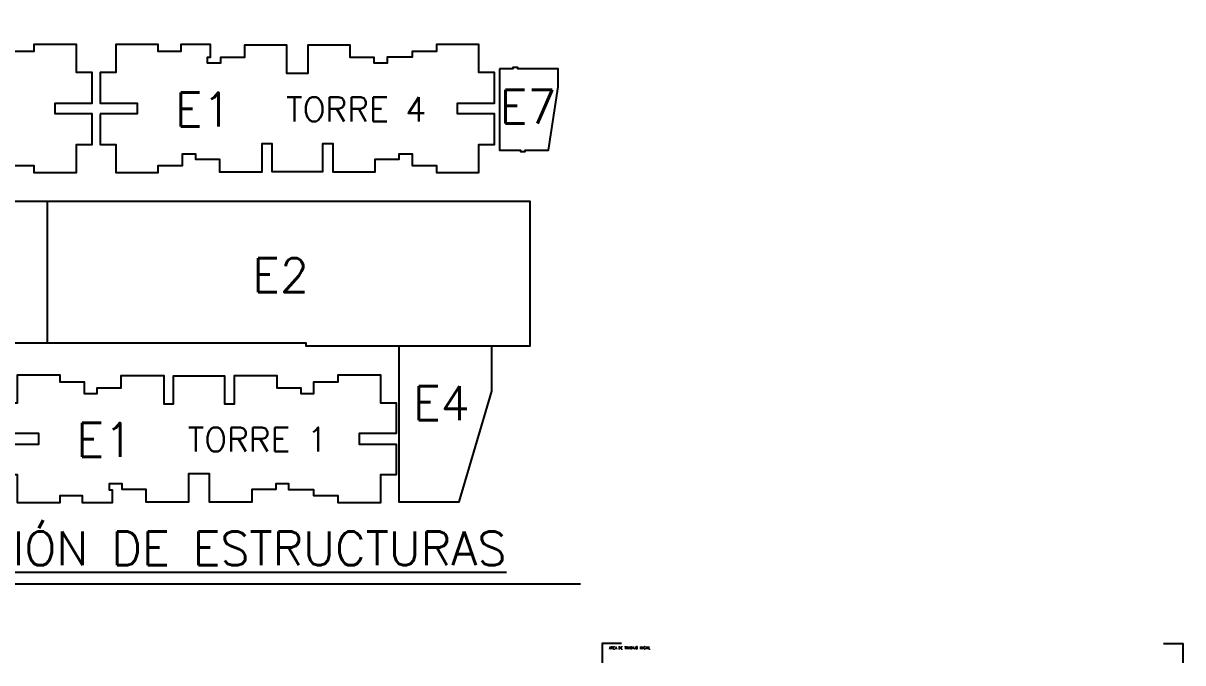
# Model space of a CAD drawing. Header units: millimetres. Extents: x -103 to 209, y -46 to 105.
# Drawn here: x -37.5 to 82.3, y 38.6 to 104.7 of the extents above; entities that cross this region are included whole.
import ezdxf
from ezdxf.enums import TextEntityAlignment as Align

# ---------------------------------------------------------------- set-up
doc = ezdxf.new("R2010")
doc.units = ezdxf.units.MM
doc.header["$LTSCALE"] = 0.01
for name, color, linetype in [('FC_BORDES', 4, 'Continuous'), ('FC_HATCH 254', 254, 'Continuous'), ('FC_R-140 @ 1000', 2, 'Continuous'), ('FC_R-200', 5, 'Continuous'), ('FC_R-200 @ 1000', 5, 'Continuous'), ('FC_R-80', 11, 'Continuous')]:
    doc.layers.add(name, color=color, linetype=linetype)
doc.layers.add('FC_HOJA', color=230, linetype='Continuous', plot=False)
doc.layers.add('FC_TEXTO NO IMPRIMIR', color=252, linetype='Continuous', plot=False)
doc.styles.add('FC_TEXT', font='romans.shx', dxfattribs={"height": 0.002})
doc.styles.add('FC_TEXT1', font='romans.shx')

# ---------------------------------------------------------------- blocks, each defined once
blk = doc.blocks.new('*U204')
at = {"layer": 'FC_R-200', "color": 4, "ltscale": 1.5}
blk.add_lwpolyline([(-0.06151, 0), (0.06151, 0)], dxfattribs=at)
at = {"layer": 'FC_R-200', "ltscale": 1.5, "style": 'FC_TEXT1'}
blk.add_attdef('%%UTÍTULO', text='', height=0.0035, dxfattribs=at).set_placement((0, 0.00366), align=Align.MIDDLE_CENTER)
at = {"layer": 'FC_R-80', "ltscale": 1.5, "style": 'FC_TEXT1'}
blk.add_attdef('ESCALA', text='', height=0.002, dxfattribs=at).set_placement((-0.06099, -0.0017), align=Align.MIDDLE_LEFT)
blk = doc.blocks.new('MatachoE6')
at = {"layer": 'FC_HATCH 254', "ltscale": 0.6}
h = blk.add_hatch(color=256, dxfattribs=at)
h.dxf.hatch_style = 1
h.paths.add_polyline_path([(21.01, 25.04), (21.01, 13.42), (12.64, 13.42), (3.35, 19.36), (3.9, 37.61), (16.2, 37.61), (16.2, 25.04)])
at = {"layer": 'FC_BORDES'}
for points in [[(28.25, 46.76), (28.25, 45.72), (31.51, 45.72), (31.51, 60.61), (15.61, 60.61), (10.04, 52.65), (10.04, 46.76)], [(31.81, 51.25), (31.81, 48.08), (33.43, 48.08), (33.43, 45.19), (37.81, 45.19), (37.81, 45.91), (40.31, 45.91), (40.31, 47.13), (41.67, 47.13), (41.67, 46.55), (44.14, 46.55), (44.14, 45.26), (48.53, 45.26), (48.53, 48.18), (49.54, 48.18), (49.54, 45.3), (54.82, 45.3), (54.82, 48.18), (55.84, 48.18), (55.84, 45.26), (60.22, 45.26), (60.22, 46.55), (62.69, 46.55), (62.69, 47.13), (64.05, 47.13), (64.05, 45.91), (66.55, 45.91), (66.55, 45.19), (70.94, 45.19), (70.94, 48.08), (72.55, 48.08), (72.55, 51.25), (68.73, 51.25), (68.73, 52.35), (72.55, 52.35), (72.55, 55.52), (70.94, 55.52), (70.94, 58.41), (66.55, 58.41), (66.55, 57.69), (64.05, 57.69), (64.05, 57.09), (61.47, 57.09), (61.47, 56.47), (60.11, 56.47), (60.11, 57.05), (57.64, 57.05), (57.64, 58.34), (53.26, 58.34), (53.26, 55.42), (51.11, 55.42), (51.11, 58.34), (46.72, 58.34), (46.72, 57.05), (44.25, 57.05), (44.25, 56.47), (42.89, 56.47), (42.89, 57.09), (43.22, 57.09), (43.22, 58.41), (40.16, 58.41), (40.16, 57.69), (37.81, 57.69), (37.81, 58.41), (33.43, 58.41), (33.43, 55.52), (31.81, 55.52), (31.81, 52.35), (35.63, 52.35), (35.63, 51.25)], [(73.39, 51.25), (73.39, 48.08), (75.01, 48.08), (75.01, 45.19), (79.39, 45.19), (79.39, 45.91), (81.89, 45.91), (81.89, 47.13), (83.25, 47.13), (83.25, 46.55), (85.72, 46.55), (85.72, 45.26), (90.11, 45.26), (90.11, 48.18), (91.12, 48.18), (91.12, 45.3), (96.4, 45.3), (96.4, 48.18), (97.42, 48.18), (97.42, 45.26), (101.8, 45.26), (101.8, 46.55), (104.27, 46.55), (104.27, 47.13), (105.63, 47.13), (105.63, 45.91), (108.13, 45.91), (108.13, 45.19), (112.52, 45.19), (112.52, 48.08), (114.13, 48.08), (114.13, 51.25), (110.31, 51.25), (110.31, 52.35), (114.13, 52.35), (114.13, 55.52), (112.52, 55.52), (112.52, 58.41), (108.13, 58.41), (108.13, 57.69), (105.63, 57.69), (105.63, 57.09), (103.05, 57.09), (103.05, 56.47), (101.69, 56.47), (101.69, 57.05), (99.22, 57.05), (99.22, 58.34), (94.84, 58.34), (94.84, 55.42), (92.69, 55.42), (92.69, 58.34), (88.3, 58.34), (88.3, 57.05), (85.83, 57.05), (85.83, 56.47), (84.47, 56.47), (84.47, 57.09), (84.8, 57.09), (84.8, 58.41), (81.74, 58.41), (81.74, 57.69), (79.39, 57.69), (79.39, 58.41), (75.01, 58.41), (75.01, 55.52), (73.39, 55.52), (73.39, 52.35), (77.21, 52.35), (77.21, 51.25)], [(114.66, 55.89), (114.66, 47.51), (116.81, 47.51), (116.81, 47.36), (117.31, 47.36), (117.31, 47.51), (119.72, 47.51), (120.7, 54.03), (120.7, 55.89), (116.54, 55.89), (116.54, 56.04), (116.04, 56.04), (116.04, 55.89)], [(14.6, 46.55), (14.6, 40.2), (4, 40.2), (3.96, 49.96), (9.82, 49.96), (9.86, 46.55)], [(67.9, 42.24), (67.9, 27.54), (17.21, 27.54), (17.21, 32.91), (19.26, 32.91), (19.26, 37.86), (15.05, 37.86), (15.05, 44.5), (19.66, 44.5), (19.66, 42.24)], [(67.95, 42.24), (117.77, 42.24), (117.77, 27.24), (94.67, 27.24), (94.67, 27.54), (67.95, 27.54)], [(21.01, 25.04), (21.01, 13.42), (12.64, 13.42), (3.35, 19.36), (3.9, 37.61), (16.2, 37.61), (16.2, 25.04)], [(104.25, 27.24), (104.25, 11.17), (110.47, 11.17), (113.87, 22.6), (113.87, 27.24)], [(21.65, 18.23), (21.65, 21.4), (23.27, 21.4), (23.27, 24.29), (27.65, 24.29), (27.65, 23.57), (30.15, 23.57), (30.15, 22.35), (31.51, 22.35), (31.51, 22.93), (33.98, 22.93), (33.98, 24.22), (38.37, 24.22), (38.37, 21.3), (39.38, 21.3), (39.38, 24.18), (44.66, 24.18), (44.66, 21.3), (45.68, 21.3), (45.68, 24.22), (50.06, 24.22), (50.06, 22.93), (52.53, 22.93), (52.53, 22.35), (53.89, 22.35), (53.89, 23.57), (56.39, 23.57), (56.39, 24.29), (60.78, 24.29), (60.78, 21.4), (62.39, 21.4), (62.39, 18.23), (58.57, 18.23), (58.57, 17.13), (62.39, 17.13), (62.39, 13.96), (60.78, 13.96), (60.78, 11.07), (56.39, 11.07), (56.39, 11.79), (53.89, 11.79), (53.89, 12.39), (51.31, 12.39), (51.31, 13.01), (49.95, 13.01), (49.95, 12.43), (47.48, 12.43), (47.48, 11.14), (43.1, 11.14), (43.1, 14.06), (40.95, 14.06), (40.95, 11.14), (36.56, 11.14), (36.56, 12.43), (34.09, 12.43), (34.09, 13.01), (32.73, 13.01), (32.73, 12.39), (33.06, 12.39), (33.06, 11.07), (30, 11.07), (30, 11.79), (27.65, 11.79), (27.65, 11.07), (23.27, 11.07), (23.27, 13.96), (21.65, 13.96), (21.65, 17.13), (25.47, 17.13), (25.47, 18.23)], [(63.23, 18.23), (63.23, 21.4), (64.85, 21.4), (64.85, 24.29), (69.23, 24.29), (69.23, 23.57), (71.73, 23.57), (71.73, 22.35), (73.09, 22.35), (73.09, 22.93), (75.56, 22.93), (75.56, 24.22), (79.95, 24.22), (79.95, 21.3), (80.96, 21.3), (80.96, 24.18), (86.24, 24.18), (86.24, 21.3), (87.26, 21.3), (87.26, 24.22), (91.64, 24.22), (91.64, 22.93), (94.11, 22.93), (94.11, 22.35), (95.47, 22.35), (95.47, 23.57), (97.97, 23.57), (97.97, 24.29), (102.36, 24.29), (102.36, 21.4), (103.97, 21.4), (103.97, 18.23), (100.15, 18.23), (100.15, 17.13), (103.97, 17.13), (103.97, 13.96), (102.36, 13.96), (102.36, 11.07), (97.97, 11.07), (97.97, 11.79), (95.47, 11.79), (95.47, 12.39), (92.89, 12.39), (92.89, 13.01), (91.53, 13.01), (91.53, 12.43), (89.06, 12.43), (89.06, 11.14), (84.68, 11.14), (84.68, 14.06), (82.53, 14.06), (82.53, 11.14), (78.14, 11.14), (78.14, 12.43), (75.67, 12.43), (75.67, 13.01), (74.31, 13.01), (74.31, 12.39), (74.64, 12.39), (74.64, 11.07), (71.58, 11.07), (71.58, 11.79), (69.23, 11.79), (69.23, 11.07), (64.85, 11.07), (64.85, 13.96), (63.23, 13.96), (63.23, 17.13), (67.05, 17.13), (67.05, 18.23)]]:
    blk.add_lwpolyline(points, close=True, dxfattribs=at)
at = {"layer": 'FC_R-200', "xscale": 1000, "yscale": 1000, "zscale": 1000}
blk.add_blockref('*U204', (61.51, 2.7), dxfattribs=at).add_auto_attribs({'%%UTÍTULO': '%%UESQUEMA DE LOCALIZACIÓN DE ESTRUCTURAS', 'ESCALA': 'ESC. 1:1000'})
at = {"layer": 'FC_R-140 @ 1000', "char_height": 2.5, "attachment_point": 5, "style": 'FC_TEXT'}
for s, insert in [('TORRE 3', (57.02, 51.72)), ('TORRE 4', (99.83, 51.72)), ('TORRE 2', (46.86, 17.6)), ('TORRE 1', (89.66, 17.6))]:
    blk.add_mtext(s, dxfattribs=dict(at, insert=insert))
at = {"layer": 'FC_R-200 @ 1000', "char_height": 3.5, "attachment_point": 5, "style": 'FC_TEXT'}
for s, insert in [('E5', (21.36, 51.81)), ('E1', (41.23, 51.69)), ('E1', (84.04, 51.69)), ('E7', (117.6, 51.99)), ('E8', (9.03, 43.98)), ('E3', (42.19, 34.58)), ('E2', (92.03, 34.58)), ('E6', (10.06, 23.89)), ('E4', (108.64, 21.37)), ('E1', (31.07, 17.57)), ('E1', (73.87, 17.57))]:
    blk.add_mtext(s, dxfattribs=dict(at, insert=insert))

msp = doc.modelspace()

# ---------------------------------------------------------------- linework, layer by layer
at = {"layer": 'FC_HOJA', "ltscale": 0.6}
for points in [[(24.33715, 40.62217), (22.33715, 40.62217), (22.33715, 38.62217)], [(80.33715, 40.62217), (82.33715, 40.62217), (82.33715, 38.62217)]]:
    msp.add_lwpolyline(points, dxfattribs=at)

# ---------------------------------------------------------------- block references
at = {"ltscale": 0.6}
msp.add_blockref('MatachoE6', (-102.90678, 44.08425), dxfattribs=at)

# ---------------------------------------------------------------- texts
at = {"layer": 'FC_TEXTO NO IMPRIMIR', "insert": (25.17714, 40.17217), "char_height": 0.25, "width": 4.9072619, "attachment_point": 5, "style": 'FC_TEXT1'}
msp.add_mtext('AREA DE TRABAJO INICIAL', dxfattribs=at)

doc.saveas('drawing.dxf')
